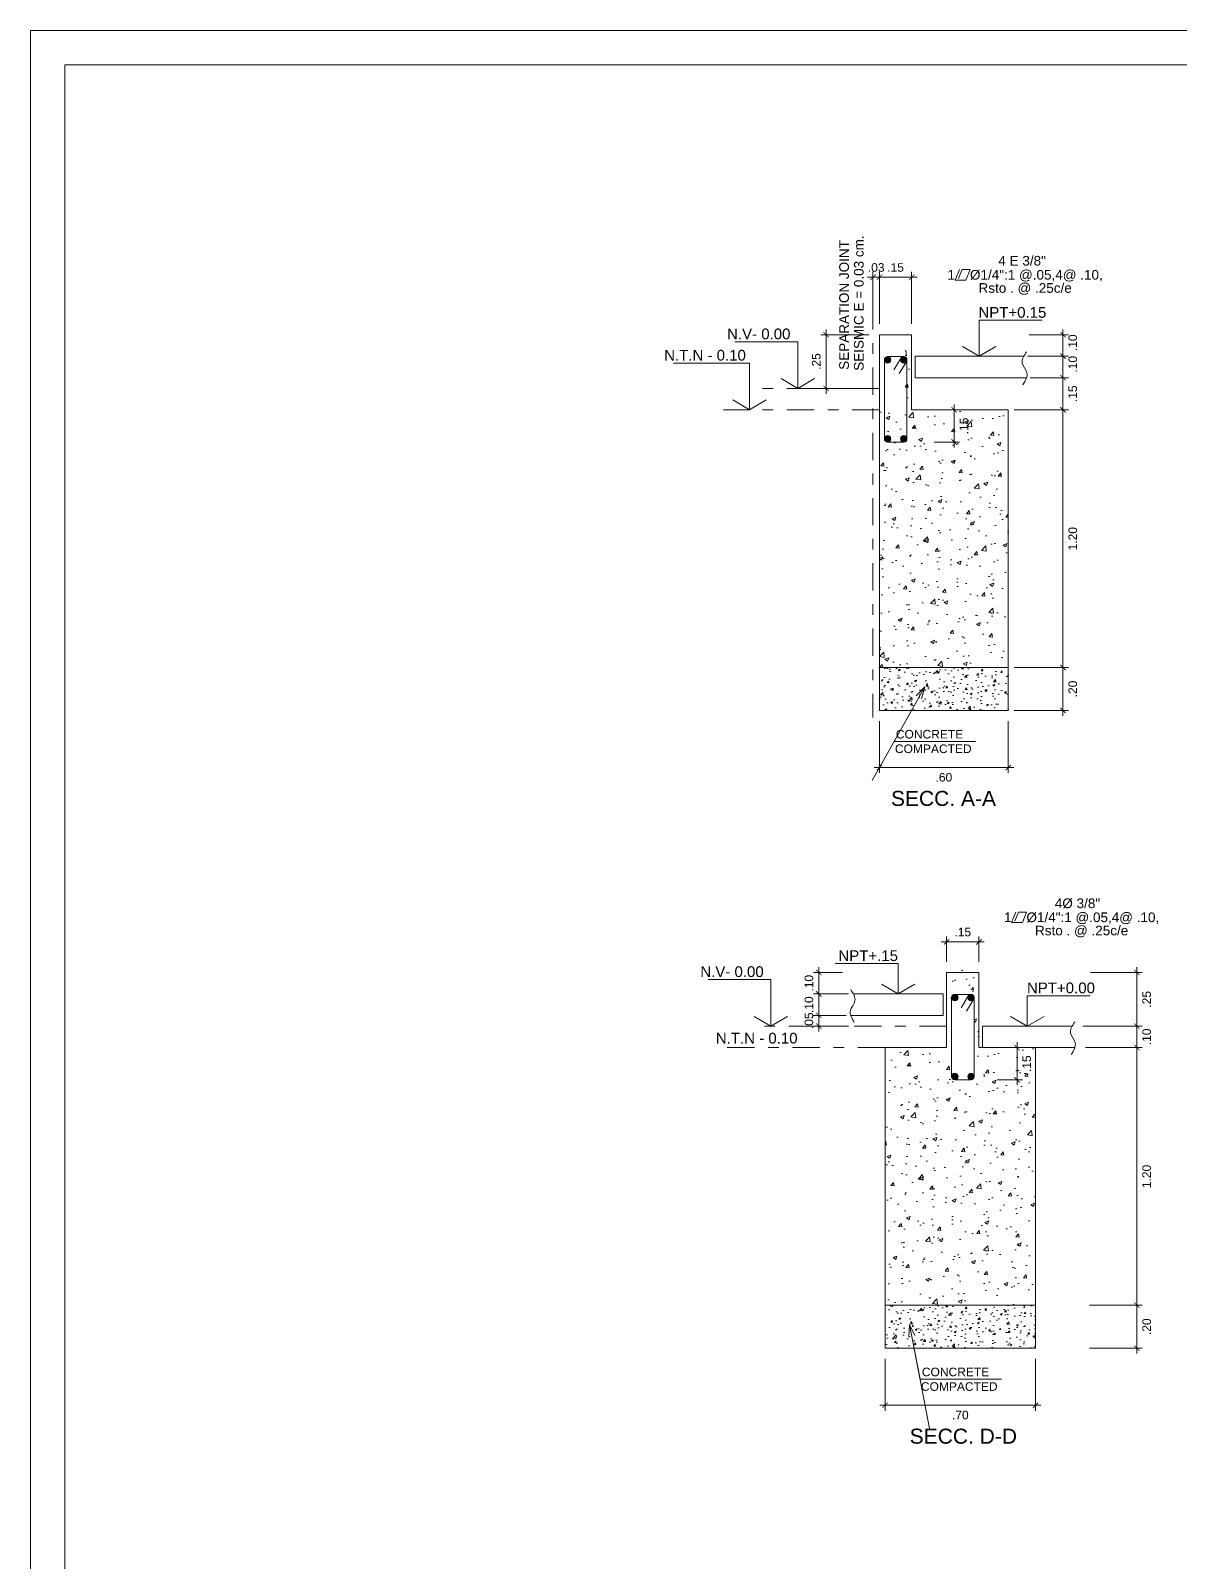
# Model space of a CAD drawing. Header units: millimetres. Extents: x -59 to 123, y 54 to 155.
# Drawn here: x -14.69 to -3.98, y 69.86 to 84.13 of the extents above; entities that cross this region are included whole.
import ezdxf

# ---------------------------------------------------------------- set-up
doc = ezdxf.new("R2010")
doc.units = ezdxf.units.MM
for name, pattern in [('ACAD_ISO02W100', [15, 12, -3]), ('CONTINUA', [0]), ('DASHDOT', [25.4, 12.7, -6.35, 0, -6.35])]:
    doc.linetypes.add(name, pattern=pattern)
doc.layers.get('0').update_dxf_attribs({"lineweight": 9})
doc.layers.get('Defpoints').update_dxf_attribs({"lineweight": 0})
for name, color, linetype, lineweight in [('.pluma1', 7, 'Continuous', 9), ('ACERO', 150, 'CONTINUA', 40), ('COTA', 4, 'Continuous', 9), ('DET-CORTE', 86, 'Continuous', 50), ('pluma2', 4, 'Continuous', 20), ('proyecciones', 162, 'ACAD_ISO02W100', 9), ('textura', 253, 'Continuous', 0)]:
    doc.layers.add(name, color=color, linetype=linetype, lineweight=lineweight)
doc.layers.add('TEXTO', color=2, linetype='Continuous')
doc.styles.add('LUIS', font='arial.ttf')
doc.styles.add('style1', font='arial.ttf', dxfattribs={"height": 0.1})
doc.dimstyles.new('luis', dxfattribs={"dimtxt": 0.08, "dimasz": 0.05, "dimexe": 0.05, "dimexo": 0.1, "dimgap": 0.05, "dimtad": 2, "dimzin": 4, "dimdsep": 46, "dimtxsty": 'LUIS', "dimblk": 'ARCHTICK', "dimcen": 2, "dimdle": 0.05, "dimclrd": 256, "dimclre": 256, "dimclrt": 56, "dimaunit": 1, "dimadec": 0, "dimazin": 0, "dimtfac": 1, "dimtix": 1, "dimtmove": 0, "dimatfit": 3, "dimfxl": 1, "dimlwd": -1, "dimlwe": -1, "dimarcsym": 0})

# ---------------------------------------------------------------- blocks, each defined once
blk = doc.blocks.new('_ArchTick')
at = {"color": 0, "linetype": 'ByBlock', "const_width": 0.15}
blk.add_lwpolyline([(-0.5, -0.5), (0.5, 0.5)], dxfattribs=at)
blk = doc.blocks.new('*D563')
at = {"layer": 'COTA', "transparency": 16777216}
for p, q in [((-6.786, 77.697), (-6.786, 77.215)), ((-5.586, 77.697), (-5.586, 77.215)), ((-6.836, 77.265), (-5.536, 77.265))]:
    blk.add_line(p, q, dxfattribs=at)
at = {"layer": 'Defpoints', "color": 0, "transparency": 16777216}
for p in [(-6.786, 77.797), (-5.586, 77.797), (-5.586, 77.265)]:
    blk.add_point(p, dxfattribs=at)
at = {"layer": 'COTA', "transparency": 16777216, "xscale": 0.05, "yscale": 0.05, "zscale": 0.05, "rotation": 180}
blk.add_blockref('_ArchTick', (-6.786, 77.265), dxfattribs=at)
at = {"layer": 'COTA', "transparency": 16777216, "xscale": 0.05, "yscale": 0.05, "zscale": 0.05}
blk.add_blockref('_ArchTick', (-5.586, 77.265), dxfattribs=at)
at = {"layer": 'COTA', "color": 56, "lineweight": 5, "transparency": 16777216, "insert": (-6.186, 77.174), "char_height": 0.08, "attachment_point": 5, "style": 'LUIS'}
blk.add_mtext('.60', dxfattribs=at)
blk = doc.blocks.new('*D564')
at = {"layer": 'COTA', "transparency": 16777216}
for p, q in [((-6.836, 81.832), (-6.436, 81.832)), ((-6.786, 81.397), (-6.786, 81.882)), ((-6.486, 81.397), (-6.486, 81.882))]:
    blk.add_line(p, q, dxfattribs=at)
at = {"layer": 'Defpoints', "color": 0, "transparency": 16777216}
for p in [(-6.486, 81.832), (-6.786, 81.297), (-6.486, 81.297)]:
    blk.add_point(p, dxfattribs=at)
at = {"layer": 'COTA', "transparency": 16777216, "xscale": 0.05, "yscale": 0.05, "zscale": 0.05, "rotation": 180}
blk.add_blockref('_ArchTick', (-6.786, 81.832), dxfattribs=at)
at = {"layer": 'COTA', "transparency": 16777216, "xscale": 0.05, "yscale": 0.05, "zscale": 0.05}
blk.add_blockref('_ArchTick', (-6.486, 81.832), dxfattribs=at)
at = {"layer": 'COTA', "color": 56, "lineweight": 5, "transparency": 16777216, "insert": (-6.636, 81.923), "char_height": 0.08, "attachment_point": 5, "style": 'LUIS'}
blk.add_mtext('.15', dxfattribs=at)
blk = doc.blocks.new('*D565')
at = {"layer": 'COTA', "transparency": 16777216}
for p, q in [((-6.846, 81.832), (-6.896, 81.832)), ((-6.846, 81.4), (-6.846, 81.882)), ((-6.786, 81.832), (-6.846, 81.832)), ((-6.786, 81.432), (-6.786, 81.882)), ((-6.786, 81.832), (-6.736, 81.832))]:
    blk.add_line(p, q, dxfattribs=at)
at = {"layer": 'Defpoints', "color": 0, "transparency": 16777216}
for p in [(-6.846, 81.832), (-6.846, 81.3), (-6.786, 81.332)]:
    blk.add_point(p, dxfattribs=at)
at = {"layer": 'COTA', "transparency": 16777216, "xscale": 0.05, "yscale": 0.05, "zscale": 0.05}
blk.add_blockref('_ArchTick', (-6.846, 81.832), dxfattribs=at)
at = {"layer": 'COTA', "transparency": 16777216, "xscale": 0.05, "yscale": 0.05, "zscale": 0.05, "rotation": 180}
blk.add_blockref('_ArchTick', (-6.786, 81.832), dxfattribs=at)
at = {"layer": 'COTA', "color": 56, "lineweight": 5, "transparency": 16777216, "insert": (-6.816, 81.923), "char_height": 0.08, "attachment_point": 5, "style": 'LUIS'}
blk.add_mtext('.03', dxfattribs=at)
blk = doc.blocks.new('*D566')
at = {"layer": 'COTA', "transparency": 16777216}
for p, q in [((-5.077, 81.347), (-5.077, 81.047)), ((-5.393, 81.297), (-5.027, 81.297)), ((-5.408, 81.097), (-5.027, 81.097))]:
    blk.add_line(p, q, dxfattribs=at)
at = {"layer": 'Defpoints', "color": 0, "transparency": 16777216}
for p in [(-5.493, 81.297), (-5.508, 81.097), (-5.077, 81.097)]:
    blk.add_point(p, dxfattribs=at)
at = {"layer": 'COTA', "transparency": 16777216, "xscale": 0.05, "yscale": 0.05, "zscale": 0.05}
for p, rotation in [((-5.077, 81.297), 90), ((-5.077, 81.097), 270)]:
    blk.add_blockref('_ArchTick', p, dxfattribs=dict(at, rotation=rotation))
at = {"layer": 'COTA', "color": 56, "lineweight": 5, "transparency": 16777216, "insert": (-4.986, 81.222), "char_height": 0.08, "attachment_point": 5, "rotation": 90, "style": 'LUIS'}
blk.add_mtext('.10', dxfattribs=at)
blk = doc.blocks.new('*D567')
at = {"layer": 'COTA', "transparency": 16777216}
for p, q in [((-5.408, 81.097), (-5.027, 81.097)), ((-5.077, 81.147), (-5.077, 80.847)), ((-5.383, 80.897), (-5.027, 80.897))]:
    blk.add_line(p, q, dxfattribs=at)
at = {"layer": 'Defpoints', "color": 0, "transparency": 16777216}
for p in [(-5.508, 81.097), (-5.483, 80.897), (-5.077, 80.897)]:
    blk.add_point(p, dxfattribs=at)
at = {"layer": 'COTA', "transparency": 16777216, "xscale": 0.05, "yscale": 0.05, "zscale": 0.05}
for p, rotation in [((-5.077, 81.097), 90), ((-5.077, 80.897), 270)]:
    blk.add_blockref('_ArchTick', p, dxfattribs=dict(at, rotation=rotation))
at = {"layer": 'COTA', "color": 56, "lineweight": 5, "transparency": 16777216, "insert": (-4.986, 81.022), "char_height": 0.08, "attachment_point": 5, "rotation": 90, "style": 'LUIS'}
blk.add_mtext('.10', dxfattribs=at)
blk = doc.blocks.new('*D568')
at = {"layer": 'COTA', "transparency": 16777216}
for p, q in [((-5.077, 80.947), (-5.077, 80.547)), ((-5.283, 80.897), (-5.027, 80.897)), ((-5.531, 80.597), (-5.027, 80.597))]:
    blk.add_line(p, q, dxfattribs=at)
at = {"layer": 'Defpoints', "color": 0, "transparency": 16777216}
for p in [(-5.383, 80.897), (-5.631, 80.597), (-5.077, 80.597)]:
    blk.add_point(p, dxfattribs=at)
at = {"layer": 'COTA', "transparency": 16777216, "xscale": 0.05, "yscale": 0.05, "zscale": 0.05}
for p, rotation in [((-5.077, 80.897), 90), ((-5.077, 80.597), 270)]:
    blk.add_blockref('_ArchTick', p, dxfattribs=dict(at, rotation=rotation))
at = {"layer": 'COTA', "color": 56, "lineweight": 5, "transparency": 16777216, "insert": (-4.986, 80.747), "char_height": 0.08, "attachment_point": 5, "rotation": 90, "style": 'LUIS'}
blk.add_mtext('.15', dxfattribs=at)
blk = doc.blocks.new('*D569')
at = {"layer": 'COTA', "transparency": 16777216}
for p, q in [((-5.077, 80.647), (-5.077, 78.147)), ((-5.531, 80.597), (-5.027, 80.597)), ((-5.395, 78.197), (-5.027, 78.197))]:
    blk.add_line(p, q, dxfattribs=at)
at = {"layer": 'Defpoints', "color": 0, "transparency": 16777216}
for p in [(-5.631, 80.597), (-5.495, 78.197), (-5.077, 78.197)]:
    blk.add_point(p, dxfattribs=at)
at = {"layer": 'COTA', "transparency": 16777216, "xscale": 0.05, "yscale": 0.05, "zscale": 0.05}
for p, rotation in [((-5.077, 80.597), 90), ((-5.077, 78.197), 270)]:
    blk.add_blockref('_ArchTick', p, dxfattribs=dict(at, rotation=rotation))
at = {"layer": 'COTA', "color": 56, "lineweight": 5, "transparency": 16777216, "insert": (-4.986, 79.397), "char_height": 0.08, "attachment_point": 5, "rotation": 90, "style": 'LUIS'}
blk.add_mtext('1.20', dxfattribs=at)
blk = doc.blocks.new('*D570')
at = {"layer": 'COTA', "transparency": 16777216}
for p, q in [((-5.531, 78.197), (-5.027, 78.197)), ((-5.077, 78.247), (-5.077, 77.747)), ((-5.531, 77.797), (-5.027, 77.797))]:
    blk.add_line(p, q, dxfattribs=at)
at = {"layer": 'Defpoints', "color": 0, "transparency": 16777216}
for p in [(-5.631, 78.197), (-5.631, 77.797), (-5.077, 77.797)]:
    blk.add_point(p, dxfattribs=at)
at = {"layer": 'COTA', "transparency": 16777216, "xscale": 0.05, "yscale": 0.05, "zscale": 0.05}
for p, rotation in [((-5.077, 78.197), 90), ((-5.077, 77.797), 270)]:
    blk.add_blockref('_ArchTick', p, dxfattribs=dict(at, rotation=rotation))
at = {"layer": 'COTA', "color": 56, "lineweight": 5, "transparency": 16777216, "insert": (-4.986, 77.997), "char_height": 0.08, "attachment_point": 5, "rotation": 90, "style": 'LUIS'}
blk.add_mtext('.20', dxfattribs=at)
blk = doc.blocks.new('*D571')
at = {"layer": 'COTA', "transparency": 16777216}
for p, q in [((-7.283, 81.347), (-7.283, 80.747)), ((-6.886, 81.297), (-7.333, 81.297)), ((-6.886, 80.797), (-7.333, 80.797))]:
    blk.add_line(p, q, dxfattribs=at)
at = {"layer": 'Defpoints', "color": 0, "transparency": 16777216}
for p in [(-6.786, 81.297), (-7.283, 80.797), (-6.786, 80.797)]:
    blk.add_point(p, dxfattribs=at)
at = {"layer": 'COTA', "transparency": 16777216, "xscale": 0.05, "yscale": 0.05, "zscale": 0.05}
for p, rotation in [((-7.283, 81.297), 90), ((-7.283, 80.797), 270)]:
    blk.add_blockref('_ArchTick', p, dxfattribs=dict(at, rotation=rotation))
at = {"layer": 'COTA', "color": 56, "lineweight": 5, "transparency": 16777216, "insert": (-7.374, 81.047), "char_height": 0.08, "attachment_point": 5, "rotation": 90, "style": 'LUIS'}
blk.add_mtext('.25', dxfattribs=at)
blk = doc.blocks.new('*D572')
at = {"layer": 'COTA', "transparency": 16777216}
for p, q in [((-6.09, 80.647), (-6.09, 80.247)), ((-6.186, 80.597), (-6.04, 80.597)), ((-6.276, 80.297), (-6.04, 80.297))]:
    blk.add_line(p, q, dxfattribs=at)
at = {"layer": 'Defpoints', "color": 0, "transparency": 16777216}
for p in [(-6.286, 80.597), (-6.376, 80.297), (-6.09, 80.297)]:
    blk.add_point(p, dxfattribs=at)
at = {"layer": 'COTA', "transparency": 16777216, "xscale": 0.05, "yscale": 0.05, "zscale": 0.05}
for p, rotation in [((-6.09, 80.597), 90), ((-6.09, 80.297), 270)]:
    blk.add_blockref('_ArchTick', p, dxfattribs=dict(at, rotation=rotation))
at = {"layer": 'COTA', "color": 56, "lineweight": 5, "transparency": 16777216, "insert": (-5.999, 80.447), "char_height": 0.08, "attachment_point": 5, "rotation": 90, "style": 'LUIS'}
blk.add_mtext('.15', dxfattribs=at)
blk = doc.blocks.new('*D594')
at = {"layer": 'COTA', "transparency": 16777216}
for p, q in [((-6.733, 71.756), (-6.733, 71.274)), ((-5.333, 71.756), (-5.333, 71.274)), ((-6.783, 71.324), (-5.283, 71.324))]:
    blk.add_line(p, q, dxfattribs=at)
at = {"layer": 'Defpoints', "color": 0, "transparency": 16777216}
for p in [(-6.733, 71.856), (-5.333, 71.856), (-5.333, 71.324)]:
    blk.add_point(p, dxfattribs=at)
at = {"layer": 'COTA', "transparency": 16777216, "xscale": 0.05, "yscale": 0.05, "zscale": 0.05, "rotation": 180}
blk.add_blockref('_ArchTick', (-6.733, 71.324), dxfattribs=at)
at = {"layer": 'COTA', "transparency": 16777216, "xscale": 0.05, "yscale": 0.05, "zscale": 0.05}
blk.add_blockref('_ArchTick', (-5.333, 71.324), dxfattribs=at)
at = {"layer": 'COTA', "color": 56, "lineweight": 5, "transparency": 16777216, "insert": (-6.033, 71.233), "char_height": 0.08, "attachment_point": 5, "style": 'LUIS'}
blk.add_mtext('.70', dxfattribs=at)
blk = doc.blocks.new('*D595')
at = {"layer": 'COTA', "transparency": 16777216}
for p, q in [((-6.21, 75.641), (-5.81, 75.641)), ((-6.16, 75.456), (-6.16, 75.691)), ((-5.86, 75.456), (-5.86, 75.691))]:
    blk.add_line(p, q, dxfattribs=at)
at = {"layer": 'Defpoints', "color": 0, "transparency": 16777216}
for p in [(-5.86, 75.641), (-6.16, 75.356), (-5.86, 75.356)]:
    blk.add_point(p, dxfattribs=at)
at = {"layer": 'COTA', "transparency": 16777216, "xscale": 0.05, "yscale": 0.05, "zscale": 0.05, "rotation": 180}
blk.add_blockref('_ArchTick', (-6.16, 75.641), dxfattribs=at)
at = {"layer": 'COTA', "transparency": 16777216, "xscale": 0.05, "yscale": 0.05, "zscale": 0.05}
blk.add_blockref('_ArchTick', (-5.86, 75.641), dxfattribs=at)
at = {"layer": 'COTA', "color": 56, "lineweight": 5, "transparency": 16777216, "insert": (-6.01, 75.732), "char_height": 0.08, "attachment_point": 5, "style": 'LUIS'}
blk.add_mtext('.15', dxfattribs=at)
blk = doc.blocks.new('*D596')
at = {"layer": 'COTA', "transparency": 16777216}
for p, q in [((-4.792, 74.856), (-4.339, 74.856)), ((-4.389, 74.856), (-4.389, 74.906)), ((-4.389, 74.856), (-4.389, 74.656)), ((-4.867, 74.656), (-4.339, 74.656)), ((-4.389, 74.656), (-4.389, 74.606))]:
    blk.add_line(p, q, dxfattribs=at)
at = {"layer": 'Defpoints', "color": 0, "transparency": 16777216}
for p in [(-4.892, 74.856), (-4.967, 74.656), (-4.389, 74.656)]:
    blk.add_point(p, dxfattribs=at)
at = {"layer": 'COTA', "transparency": 16777216, "xscale": 0.05, "yscale": 0.05, "zscale": 0.05}
for p, rotation in [((-4.389, 74.856), 270), ((-4.389, 74.656), 90)]:
    blk.add_blockref('_ArchTick', p, dxfattribs=dict(at, rotation=rotation))
at = {"layer": 'COTA', "color": 56, "lineweight": 5, "transparency": 16777216, "insert": (-4.298, 74.756), "char_height": 0.08, "attachment_point": 5, "rotation": 90, "style": 'LUIS'}
blk.add_mtext('.10', dxfattribs=at)
blk = doc.blocks.new('*D597')
at = {"layer": 'COTA', "transparency": 16777216}
for p, q in [((-4.829, 74.656), (-4.339, 74.656)), ((-4.389, 74.706), (-4.389, 72.206)), ((-4.729, 72.256), (-4.339, 72.256))]:
    blk.add_line(p, q, dxfattribs=at)
at = {"layer": 'Defpoints', "color": 0, "transparency": 16777216}
for p in [(-4.929, 74.656), (-4.829, 72.256), (-4.389, 72.256)]:
    blk.add_point(p, dxfattribs=at)
at = {"layer": 'COTA', "transparency": 16777216, "xscale": 0.05, "yscale": 0.05, "zscale": 0.05}
for p, rotation in [((-4.389, 74.656), 90), ((-4.389, 72.256), 270)]:
    blk.add_blockref('_ArchTick', p, dxfattribs=dict(at, rotation=rotation))
at = {"layer": 'COTA', "color": 56, "lineweight": 5, "transparency": 16777216, "insert": (-4.298, 73.456), "char_height": 0.08, "attachment_point": 5, "rotation": 90, "style": 'LUIS'}
blk.add_mtext('1.20', dxfattribs=at)
blk = doc.blocks.new('*D598')
at = {"layer": 'COTA', "transparency": 16777216}
for p, q in [((-4.829, 72.256), (-4.339, 72.256)), ((-4.389, 72.306), (-4.389, 71.806)), ((-4.829, 71.856), (-4.339, 71.856))]:
    blk.add_line(p, q, dxfattribs=at)
at = {"layer": 'Defpoints', "color": 0, "transparency": 16777216}
for p in [(-4.929, 72.256), (-4.929, 71.856), (-4.389, 71.856)]:
    blk.add_point(p, dxfattribs=at)
at = {"layer": 'COTA', "transparency": 16777216, "xscale": 0.05, "yscale": 0.05, "zscale": 0.05}
for p, rotation in [((-4.389, 72.256), 90), ((-4.389, 71.856), 270)]:
    blk.add_blockref('_ArchTick', p, dxfattribs=dict(at, rotation=rotation))
at = {"layer": 'COTA', "color": 56, "lineweight": 5, "transparency": 16777216, "insert": (-4.298, 72.056), "char_height": 0.08, "attachment_point": 5, "rotation": 90, "style": 'LUIS'}
blk.add_mtext('.20', dxfattribs=at)
blk = doc.blocks.new('*D599')
at = {"layer": 'COTA', "transparency": 16777216}
for p, q in [((-5.601, 74.656), (-5.455, 74.656)), ((-5.505, 74.706), (-5.505, 74.306)), ((-5.691, 74.356), (-5.455, 74.356))]:
    blk.add_line(p, q, dxfattribs=at)
at = {"layer": 'Defpoints', "color": 0, "transparency": 16777216}
for p in [(-5.701, 74.656), (-5.791, 74.356), (-5.505, 74.356)]:
    blk.add_point(p, dxfattribs=at)
at = {"layer": 'COTA', "transparency": 16777216, "xscale": 0.05, "yscale": 0.05, "zscale": 0.05}
for p, rotation in [((-5.505, 74.656), 90), ((-5.505, 74.356), 270)]:
    blk.add_blockref('_ArchTick', p, dxfattribs=dict(at, rotation=rotation))
at = {"layer": 'COTA', "color": 56, "lineweight": 5, "transparency": 16777216, "insert": (-5.414, 74.506), "char_height": 0.08, "attachment_point": 5, "rotation": 90, "style": 'LUIS'}
blk.add_mtext('.15', dxfattribs=at)
blk = doc.blocks.new('*D600')
at = {"layer": 'COTA', "transparency": 16777216}
for p, q in [((-7.096, 74.956), (-7.401, 74.956)), ((-7.351, 74.956), (-7.351, 75.006)), ((-7.351, 74.956), (-7.351, 74.856)), ((-7.075, 74.856), (-7.401, 74.856)), ((-7.351, 74.856), (-7.351, 74.806))]:
    blk.add_line(p, q, dxfattribs=at)
at = {"layer": 'Defpoints', "color": 0, "transparency": 16777216}
for p in [(-6.996, 74.956), (-7.351, 74.856), (-6.975, 74.856)]:
    blk.add_point(p, dxfattribs=at)
at = {"layer": 'COTA', "transparency": 16777216, "xscale": 0.05, "yscale": 0.05, "zscale": 0.05}
for p, rotation in [((-7.351, 74.956), 270), ((-7.351, 74.856), 90)]:
    blk.add_blockref('_ArchTick', p, dxfattribs=dict(at, rotation=rotation))
at = {"layer": 'COTA', "color": 56, "lineweight": 5, "transparency": 16777216, "insert": (-7.442, 74.906), "char_height": 0.08, "attachment_point": 5, "rotation": 90, "style": 'LUIS'}
blk.add_mtext('.05', dxfattribs=at)
blk = doc.blocks.new('*D601')
at = {"layer": 'COTA', "transparency": 16777216}
for p, q in [((-4.82, 75.356), (-4.339, 75.356)), ((-4.389, 74.806), (-4.389, 75.406)), ((-4.892, 74.856), (-4.339, 74.856))]:
    blk.add_line(p, q, dxfattribs=at)
at = {"layer": 'Defpoints', "color": 0, "transparency": 16777216}
for p in [(-4.92, 75.356), (-4.389, 75.356), (-4.992, 74.856)]:
    blk.add_point(p, dxfattribs=at)
at = {"layer": 'COTA', "transparency": 16777216, "xscale": 0.05, "yscale": 0.05, "zscale": 0.05}
for p, rotation in [((-4.389, 75.356), 90), ((-4.389, 74.856), 270)]:
    blk.add_blockref('_ArchTick', p, dxfattribs=dict(at, rotation=rotation))
at = {"layer": 'COTA', "color": 56, "lineweight": 5, "transparency": 16777216, "insert": (-4.298, 75.106), "char_height": 0.08, "attachment_point": 5, "rotation": 90, "style": 'LUIS'}
blk.add_mtext('.25', dxfattribs=at)
blk = doc.blocks.new('*D602')
at = {"layer": 'COTA', "transparency": 16777216}
for p, q in [((-7.351, 75.156), (-7.351, 75.206)), ((-7.075, 75.156), (-7.401, 75.156)), ((-7.351, 74.956), (-7.351, 75.156)), ((-7.096, 74.956), (-7.401, 74.956)), ((-7.351, 74.956), (-7.351, 74.906))]:
    blk.add_line(p, q, dxfattribs=at)
at = {"layer": 'Defpoints', "color": 0, "transparency": 16777216}
for p in [(-7.351, 75.156), (-6.975, 75.156), (-6.996, 74.956)]:
    blk.add_point(p, dxfattribs=at)
at = {"layer": 'COTA', "transparency": 16777216, "xscale": 0.05, "yscale": 0.05, "zscale": 0.05}
for p, rotation in [((-7.351, 75.156), 270), ((-7.351, 74.956), 90)]:
    blk.add_blockref('_ArchTick', p, dxfattribs=dict(at, rotation=rotation))
at = {"layer": 'COTA', "color": 56, "lineweight": 5, "transparency": 16777216, "insert": (-7.442, 75.056), "char_height": 0.08, "attachment_point": 5, "rotation": 90, "style": 'LUIS'}
blk.add_mtext('.10', dxfattribs=at)
blk = doc.blocks.new('*D603')
at = {"layer": 'COTA', "transparency": 16777216}
for p, q in [((-7.129, 75.356), (-7.401, 75.356)), ((-7.351, 75.356), (-7.351, 75.406)), ((-7.351, 75.356), (-7.351, 75.156)), ((-7.075, 75.156), (-7.401, 75.156)), ((-7.351, 75.156), (-7.351, 75.106))]:
    blk.add_line(p, q, dxfattribs=at)
at = {"layer": 'Defpoints', "color": 0, "transparency": 16777216}
for p in [(-7.029, 75.356), (-7.351, 75.156), (-6.975, 75.156)]:
    blk.add_point(p, dxfattribs=at)
at = {"layer": 'COTA', "transparency": 16777216, "xscale": 0.05, "yscale": 0.05, "zscale": 0.05}
for p, rotation in [((-7.351, 75.356), 270), ((-7.351, 75.156), 90)]:
    blk.add_blockref('_ArchTick', p, dxfattribs=dict(at, rotation=rotation))
at = {"layer": 'COTA', "color": 56, "lineweight": 5, "transparency": 16777216, "insert": (-7.442, 75.256), "char_height": 0.08, "attachment_point": 5, "rotation": 90, "style": 'LUIS'}
blk.add_mtext('.10', dxfattribs=at)

msp = doc.modelspace()

# ---------------------------------------------------------------- hatches: boundary and pattern name
at = {"layer": 'ACERO', "lineweight": 5}
for points in [[(-6.7096, 81.0933, 1), (-6.7096, 81.0333, 1)], [(-6.7096, 81.0933, 1), (-6.7096, 81.0333, 1)], [(-6.7096, 81.0933, 1), (-6.7096, 81.0333, 1)], [(-6.5594, 81.0933, -1), (-6.5594, 81.0333, -1)], [(-6.5594, 81.0933, -1), (-6.5594, 81.0333, -1)], [(-6.5594, 81.0933, -1), (-6.5594, 81.0333, -1)], [(-6.7096, 80.2969, -1), (-6.7096, 80.3569, -1)], [(-6.7096, 80.2969, -1), (-6.7096, 80.3569, -1)], [(-6.7096, 80.2969, -1), (-6.7096, 80.3569, -1)], [(-6.5594, 80.2969, 1), (-6.5594, 80.3569, 1)], [(-6.5594, 80.2969, 1), (-6.5594, 80.3569, 1)], [(-6.5594, 80.2969, 1), (-6.5594, 80.3569, 1)], [(-6.0837, 75.1523, 1), (-6.0837, 75.0923, 1)], [(-6.0837, 75.1523, 1), (-6.0837, 75.0923, 1)], [(-6.0837, 75.1523, 1), (-6.0837, 75.0923, 1)], [(-5.9336, 75.1523, -1), (-5.9336, 75.0923, -1)], [(-5.9336, 75.1523, -1), (-5.9336, 75.0923, -1)], [(-5.9336, 75.1523, -1), (-5.9336, 75.0923, -1)], [(-6.0837, 74.3558, -1), (-6.0837, 74.4158, -1)], [(-6.0837, 74.3558, -1), (-6.0837, 74.4158, -1)], [(-6.0837, 74.3558, -1), (-6.0837, 74.4158, -1)], [(-5.9336, 74.3558, 1), (-5.9336, 74.4158, 1)], [(-5.9336, 74.3558, 1), (-5.9336, 74.4158, 1)], [(-5.9336, 74.3558, 1), (-5.9336, 74.4158, 1)]]:
    msp.add_hatch(color=256, dxfattribs=at).paths.add_polyline_path(points)
at = {"layer": 'textura', "linetype": 'Continuous', "lineweight": 5, "ltscale": 0.6}
h = msp.add_hatch(dxfattribs=at)
h.set_pattern_fill('AR-CONC', color=256, scale=0.002, style=0)
h.set_pattern_definition([(50, (-6.78596, 78.1969), (0.36437, -0.031878), [0.0381, -0.4191]), (355, (-6.78596, 78.1969), (-0.070486, 0.382113), [0.03048, -0.33528]), (100.451, (-6.7556, 78.19424), (0.293885, 0.350233), [0.03238, -0.35618]), (46.184, (-6.78596, 78.2985), (0.54216, -0.084085), [0.05715, -0.62865]), (96.636, (-6.7408, 78.2915), (0.47481, 0.49485), [0.04857, -0.53427]), (351.184, (-6.78596, 78.2985), (0.47481, 0.49485), [0.04572, -0.50292]), (21, (-6.73516, 78.2731), (0.30323, -0.20453), [0.0381, -0.4191]), (326, (-6.73516, 78.2731), (0.123604, 0.368376), [0.03048, -0.33528]), (71.451, (-6.7099, 78.25605), (0.426833, 0.163846), [0.03238, -0.35618]), (37.5, (-6.78596, 78.1969), (0.006177, 0.16911), [0, -0.331216, 0, -0.34036, 0, -0.33655]), (7.5, (-6.78596, 78.1969), (0.133639, 0.200361), [0, -0.194056, 0, -0.323596, 0, -0.12827]), (327.5, (-6.89925, 78.1969), (0.271181, -0.0114575), [0, -0.127, 0, -0.39624, 0, -0.52578]), (317.5, (-6.95005, 78.1969), (0.296258, 0.050853), [0, -0.1651, 0, -0.263144, 0, -0.37338])])
edge = h.paths.add_edge_path(flags=16)
edge.add_line((-6.5458, 81.2969), (-6.756, 81.2969))
edge.add_line((-6.756, 81.2969), (-6.756, 80.6569))
edge.add_arc((-6.726, 80.6569), 0.03, 180, 272.77319)
edge.add_line((-6.7245, 80.6269), (-6.5773, 80.6269))
edge.add_arc((-6.5758, 80.6569), 0.03, 267.22681, 360)
edge.add_line((-6.5458, 80.6569), (-6.5458, 81.2969))
h.paths.add_polyline_path([(-5.586, 78.1969), (-5.586, 80.5969), (-6.486, 80.5969), (-6.486, 81.2969), (-6.786, 81.2969), (-6.786, 78.1969)])
at = {"layer": 'textura', "linetype": 'Continuous', "lineweight": 5, "ltscale": 0.01}
h = msp.add_hatch(dxfattribs=at)
h.set_pattern_fill('AR-CONC', color=256, scale=0.001, style=0)
h.set_pattern_definition([(50, (12.14531, 91.44362), (0.1821847, -0.0159391), [0.01905, -0.20955]), (355, (12.14531, 91.44362), (-0.0352428, 0.1910566), [0.01524, -0.16764]), (100.451, (12.1605, 91.44229), (0.1469425, 0.1751167), [0.01619, -0.17809]), (46.1842, (12.1453, 91.49442), (0.271079, -0.0420423), [0.028575, -0.314325]), (96.6356, (12.1679, 91.49092), (0.2374042, 0.2474256), [0.024285, -0.267135]), (351.184, (12.1453, 91.49442), (0.2374046, 0.247425), [0.02286, -0.25146]), (21, (12.17071, 91.48172), (0.1516149, -0.1022655), [0.01905, -0.20955]), (326, (12.17071, 91.48172), (0.061802, 0.184188), [0.01524, -0.16764]), (71.4514, (12.18335, 91.4732), (0.2134165, 0.0819229), [0.01619, -0.17809]), (37.5, (12.14531, 91.44362), (0.0030886, 0.08455504), [0, -0.165608, 0, -0.17018, 0, -0.168275]), (7.5, (12.14531, 91.44362), (0.06681966, 0.10018057), [0, -0.097028, 0, -0.161798, 0, -0.064135]), (327.5, (12.08867, 91.44362), (0.1355906, -0.00572874), [0, -0.0635, 0, -0.19812, 0, -0.26289]), (317.5, (12.06327, 91.44362), (0.1481292, 0.0254265), [0, -0.08255, 0, -0.131572, 0, -0.18669])])
h.paths.add_polyline_path([(-5.586, 78.1969), (-6.786, 78.1969), (-6.786, 77.7969), (-5.586, 77.7969)])
at = {"layer": 'textura', "linetype": 'Continuous', "lineweight": 5, "ltscale": 0.6}
h = msp.add_hatch(dxfattribs=at)
h.set_pattern_fill('AR-CONC', color=256, scale=0.002, style=0)
h.set_pattern_definition([(50, (-6.83286, 72.25585), (0.36437, -0.031878), [0.0381, -0.4191]), (355, (-6.83286, 72.25585), (-0.070486, 0.382113), [0.03048, -0.33528]), (100.451, (-6.8025, 72.2532), (0.293885, 0.350233), [0.03238, -0.35618]), (46.184, (-6.83286, 72.35745), (0.54216, -0.084085), [0.05715, -0.62865]), (96.636, (-6.7877, 72.35044), (0.47481, 0.49485), [0.04857, -0.53427]), (351.184, (-6.83286, 72.35745), (0.47481, 0.49485), [0.04572, -0.50292]), (21, (-6.78206, 72.33205), (0.30323, -0.20453), [0.0381, -0.4191]), (326, (-6.78206, 72.33205), (0.123604, 0.368376), [0.03048, -0.33528]), (71.451, (-6.7568, 72.315), (0.426833, 0.163846), [0.03238, -0.35618]), (37.5, (-6.83286, 72.25585), (0.006177, 0.16911), [0, -0.331216, 0, -0.34036, 0, -0.33655]), (7.5, (-6.83286, 72.25585), (0.133639, 0.200361), [0, -0.194056, 0, -0.323596, 0, -0.12827]), (327.5, (-6.94614, 72.25585), (0.271181, -0.0114575), [0, -0.127, 0, -0.39624, 0, -0.52578]), (317.5, (-6.99694, 72.25585), (0.296258, 0.050853), [0, -0.1651, 0, -0.263144, 0, -0.37338])])
h.paths.add_polyline_path([(-5.3329, 74.6558), (-5.8601, 74.6558), (-5.8601, 75.4058), (-6.1601, 75.4058), (-6.1601, 74.6558), (-6.7329, 74.6558), (-6.7329, 72.2558), (-5.3329, 72.2558)])
edge = h.paths.add_edge_path(flags=16)
edge.add_line((-5.9351, 74.3558), (-6.0823, 74.3558))
edge.add_arc((-6.0837, 74.3858), 0.03, 180, 272.77319, ccw=False)
edge.add_line((-6.1137, 74.3858), (-6.1137, 75.1723))
edge.add_arc((-6.0837, 75.1723), 0.03, 87.22681, 180, ccw=False)
edge.add_line((-6.0823, 75.2022), (-5.9351, 75.2022))
edge.add_arc((-5.9336, 75.1723), 0.03, 0, 92.77319, ccw=False)
edge.add_line((-5.9036, 75.1723), (-5.9036, 74.3858))
edge.add_arc((-5.9336, 74.3858), 0.03, 267.22681, 360, ccw=False)
h.paths.add_polyline_path([(-5.4749, 74.4155), (-5.4749, 74.5962), (-5.3532, 74.5962), (-5.3532, 74.4155)], flags=16)
at = {"layer": 'textura', "linetype": 'Continuous', "lineweight": 5, "ltscale": 0.01}
h = msp.add_hatch(dxfattribs=at)
h.set_pattern_fill('AR-CONC', color=256, scale=0.001, style=0)
h.set_pattern_definition([(50, (11.99842, 85.50257), (0.1821847, -0.0159391), [0.01905, -0.20955]), (355, (11.99842, 85.50257), (-0.0352428, 0.1910566), [0.01524, -0.16764]), (100.451, (12.0136, 85.50124), (0.1469425, 0.1751167), [0.01619, -0.17809]), (46.1842, (11.99842, 85.55337), (0.271079, -0.0420423), [0.028575, -0.314325]), (96.6356, (12.021, 85.54987), (0.2374042, 0.2474256), [0.024285, -0.267135]), (351.184, (11.99842, 85.55337), (0.2374046, 0.247425), [0.02286, -0.25146]), (21, (12.02382, 85.54067), (0.1516149, -0.1022655), [0.01905, -0.20955]), (326, (12.02382, 85.54067), (0.061802, 0.184188), [0.01524, -0.16764]), (71.4514, (12.03645, 85.53215), (0.2134165, 0.0819229), [0.01619, -0.17809]), (37.5, (11.998416, 85.50257), (0.0030886, 0.08455504), [0, -0.165608, 0, -0.17018, 0, -0.168275]), (7.5, (11.99842, 85.50257), (0.06681966, 0.10018057), [0, -0.097028, 0, -0.161798, 0, -0.064135]), (327.5, (11.941774, 85.50257), (0.1355906, -0.00572874), [0, -0.0635, 0, -0.19812, 0, -0.26289]), (317.5, (11.91637, 85.50257), (0.1481292, 0.0254265), [0, -0.08255, 0, -0.131572, 0, -0.18669])])
h.paths.add_polyline_path([(-5.3329, 71.8558), (-5.3329, 72.2558), (-6.7329, 72.2558), (-6.7329, 71.8558)])

# ---------------------------------------------------------------- linework, layer by layer
at = {"layer": '.pluma1', "lineweight": 5}
for points in [[(-5.2723, 81.4312), (-5.8577, 81.4312), (-5.8577, 81.0969)], [(-8.1322, 81.2312), (-7.5467, 81.2312), (-7.5467, 80.7969)], [(-5.8577, 81.0969), (-6.0131, 81.1884)], [(-5.8577, 81.0969), (-5.7023, 81.1884)], [(-7.9969, 80.5982), (-7.9969, 81.0323), (-8.7042, 81.0323)], [(-7.5467, 80.7969), (-7.7021, 80.8884)], [(-7.5467, 80.7969), (-7.3913, 80.8884)], [(-7.9969, 80.5982), (-8.1523, 80.6897)], [(-7.9969, 80.5982), (-7.8415, 80.6897)], [(-7.1966, 75.4388), (-6.6111, 75.4388), (-6.6111, 75.1558)], [(-8.3813, 75.2902), (-7.7958, 75.2902), (-7.7958, 74.8558)], [(-6.6111, 75.1558), (-6.7665, 75.2473)], [(-6.6111, 75.1558), (-6.4557, 75.2473)], [(-4.8237, 75.1388), (-5.4091, 75.1388), (-5.4091, 74.8558)], [(-7.7958, 74.8558), (-7.9512, 74.9473)], [(-7.7958, 74.8558), (-7.6404, 74.9473)], [(-5.4091, 74.8558), (-5.5645, 74.9473)], [(-5.4091, 74.8558), (-5.2537, 74.9473)]]:
    msp.add_lwpolyline(points, dxfattribs=at)
at = {"layer": 'ACERO', "lineweight": 5}
for p, q in [((-6.5822, 81.0822), (-6.6522, 80.9686)), ((-6.5319, 81.0513), (-6.6024, 80.937)), ((-5.9563, 75.1412), (-6.0264, 75.0275)), ((-5.9061, 75.1102), (-5.9766, 74.9959))]:
    msp.add_line(p, q, dxfattribs=at)
for points in [[(-6.7396, 80.3269), (-6.7396, 81.0633)], [(-6.711, 81.0933), (-6.558, 81.0933)], [(-6.5294, 81.0633), (-6.5294, 80.3269)], [(-6.558, 80.2969), (-6.711, 80.2969)], [(-6.1137, 74.3858), (-6.1137, 75.1223)], [(-6.0852, 75.1522), (-5.9322, 75.1522)], [(-5.9036, 75.1223), (-5.9036, 74.3858)], [(-5.9322, 74.3558), (-6.0852, 74.3558)]]:
    msp.add_lwpolyline(points, dxfattribs=at)
for centre in [(-6.7096, 81.0633), (-6.7096, 81.0633), (-6.7096, 81.0633), (-6.5594, 81.0633), (-6.5594, 81.0633), (-6.5594, 81.0633), (-6.7096, 80.3269), (-6.7096, 80.3269), (-6.7096, 80.3269), (-6.5594, 80.3269), (-6.5594, 80.3269), (-6.5594, 80.3269), (-6.0837, 75.1223), (-6.0837, 75.1223), (-6.0837, 75.1223), (-5.9336, 75.1223), (-5.9336, 75.1223), (-5.9336, 75.1223), (-6.0837, 74.3858), (-6.0837, 74.3858), (-6.0837, 74.3858), (-5.9336, 74.3858), (-5.9336, 74.3858), (-5.9336, 74.3858)]:
    msp.add_circle(centre, 0.03, dxfattribs=at)
at = {"layer": 'Defpoints', "lineweight": 5, "ltscale": 0.5}
msp.add_lwpolyline([(-14.6883, 54.3471), (29.5617, 54.3471), (29.5617, 84.1298), (-14.6883, 84.1298)], close=True, dxfattribs=at)
at = {"layer": 'DET-CORTE', "lineweight": 5, "ltscale": 0.5}
msp.add_lwpolyline([(-14.3704, 54.6651), (29.2437, 54.6651), (29.2437, 83.8118), (-14.3704, 83.8118)], close=True, dxfattribs=at)
at = {"layer": 'pluma2', "linetype": 'Continuous', "lineweight": 5, "ltscale": 0.01}
for p, q in [((-6.786, 78.1969), (-6.786, 81.2969)), ((-6.786, 81.2969), (-6.486, 81.2969)), ((-6.486, 81.2969), (-6.486, 80.5969)), ((-6.486, 80.5969), (-5.586, 80.5969)), ((-5.586, 80.5969), (-5.586, 78.1969)), ((-5.586, 78.1969), (-6.786, 78.1969)), ((-6.1601, 75.3558), (-5.8601, 75.3558)), ((-6.1601, 75.3558), (-6.1601, 74.6558)), ((-5.8601, 75.3558), (-5.8601, 74.6558)), ((-6.7329, 72.2558), (-6.7329, 74.6558)), ((-6.7329, 74.6558), (-6.1601, 74.6558)), ((-5.8601, 74.6558), (-5.3329, 74.6558)), ((-5.3329, 74.6558), (-5.3329, 72.2558)), ((-5.3329, 72.2558), (-6.7329, 72.2558))]:
    msp.add_line(p, q, dxfattribs=at)
for points in [[(-5.4413, 81.0969), (-6.4524, 81.0969), (-6.4524, 80.8969), (-5.4164, 80.8969)], [(-7.1778, 80.7969), (-7.5467, 80.7969)], [(-7.0286, 75.1558), (-6.1937, 75.1558), (-6.1937, 74.9558), (-7.0534, 74.9558)], [(-7.2247, 74.8558), (-7.5936, 74.8558)], [(-4.9917, 74.8558), (-5.8266, 74.8558), (-5.8266, 74.6558), (-4.9668, 74.6558)]]:
    msp.add_lwpolyline(points, dxfattribs=at)
for points in [[(-5.586, 78.1969), (-6.786, 78.1969), (-6.786, 77.7969), (-5.586, 77.7969)], [(-5.3329, 72.2558), (-6.7329, 72.2558), (-6.7329, 71.8558), (-5.3329, 71.8558)]]:
    msp.add_lwpolyline(points, close=True, dxfattribs=at)
at = {"layer": 'proyecciones', "linetype": 'DASHDOT', "lineweight": 5, "ltscale": 0.02}
for p, q in [((-6.846, 81.5998), (-6.846, 77.7298)), ((-6.786, 80.7969), (-7.8824, 80.7969)), ((-6.1601, 74.8558), (-7.9293, 74.8558))]:
    msp.add_line(p, q, dxfattribs=at)
for points in [[(-6.786, 80.5969), (-8.2387, 80.5969)], [(-6.7329, 74.6558), (-8.2856, 74.6558)]]:
    msp.add_lwpolyline(points, dxfattribs=at)
at = {"layer": 'TEXTO', "lineweight": 5, "ltscale": 0.18}
for p, q in [((-6.0415, 81.9039), (-6.0806, 81.8068)), ((-6.0161, 81.9039), (-6.0497, 81.8205)), ((-5.9422, 81.9039), (-6.0161, 81.9039)), ((-5.9422, 81.9039), (-5.9813, 81.8068)), ((-6.0806, 81.8068), (-5.9813, 81.8068)), ((-5.5157, 75.9184), (-5.5548, 75.8213)), ((-5.4903, 75.9184), (-5.5239, 75.835)), ((-5.4163, 75.9184), (-5.4903, 75.9184)), ((-5.4163, 75.9184), (-5.4554, 75.8213)), ((-5.5548, 75.8213), (-5.4554, 75.8213))]:
    msp.add_line(p, q, dxfattribs=at)
at = {"layer": 'textura', "linetype": 'CONTINUA', "lineweight": 5}
for points in [[(-5.4162, 81.1374), (-5.4561, 81.0323), (-5.413, 80.9431), (-5.4497, 80.8316)], [(-7.0536, 75.1963), (-7.0138, 75.0912), (-7.0568, 75.0021), (-7.0201, 74.8906)], [(-4.9666, 74.8963), (-5.0065, 74.7912), (-4.9635, 74.7021), (-5.0001, 74.5906)]]:
    msp.add_spline(points, degree=3, dxfattribs=at)

# ---------------------------------------------------------------- texts
at = {"layer": 'COTA', "lineweight": 5, "char_height": 0.09, "attachment_point": 5, "rotation": 90, "style": 'style1'}
for s, insert in [('\\A1; SEISMIC E = 0.03 cm.', (-6.9776, 81.5744)), ('\\A1;SEPARATION JOINT ', (-7.1146, 81.5744))]:
    msp.add_mtext(s, dxfattribs=dict(at, insert=insert))
at = {"layer": 'TEXTO', "lineweight": 5, "ltscale": 0.2, "style": 'LUIS'}
for s, p in [('1    %%C1/4":1 @.05,4@ .10,', (-6.1527, 81.8104)), ('4 E 3/8"', (-5.6789, 81.941)), ('Rsto . @ .25c/e', (-5.8632, 81.6875)), ('1    %%C1/4":1 @.05,4@ .10,', (-5.6269, 75.8249)), ('4Ø 3/8"', (-5.153, 75.9555)), ('Rsto . @ .25c/e', (-5.3374, 75.702))]:
    msp.add_text(s, height=0.09, rotation=0, dxfattribs=at).set_placement(p)
at = {"layer": 'TEXTO', "lineweight": 5, "style": 'LUIS'}
for s, height, p in [('NPT+0.15', 0.1, (-5.8643, 81.455)), ('N.V- 0.00', 0.1, (-8.2044, 81.2547)), ('N.T.N - 0.10', 0.1, (-8.7901, 81.056)), ('COMPACTED', 0.08, (-6.6416, 77.3999)), ('CONCRETE', 0.08, (-6.6329, 77.5357)), ('NPT+.15', 0.1, (-7.1681, 75.4625)), ('N.V- 0.00', 0.1, (-8.4535, 75.3137)), ('NPT+0.00', 0.1, (-5.4124, 75.1625)), ('N.T.N - 0.10', 0.1, (-8.3088, 74.6942)), ('CONCRETE', 0.08, (-6.391, 71.5947)), ('COMPACTED', 0.08, (-6.3997, 71.4588))]:
    msp.add_text(s, height=height, dxfattribs=at).set_placement(p)
at = {"layer": 'TEXTO', "lineweight": 5, "ltscale": 0.18, "style": 'LUIS'}
for s, p in [('SECC. A-A', (-6.6787, 76.9075)), ('SECC. D-D', (-6.5045, 70.9664))]:
    msp.add_text(s, height=0.14, rotation=0, dxfattribs=at).set_placement(p)

# ---------------------------------------------------------------- dimensions: what is measured, and where the dimension line sits
at = {"layer": 'COTA', "lineweight": 5}
for base, p1, p2, picture, middle in [((-6.846, 81.8322), (-6.786, 81.3322), (-6.846, 81.2998), '*D565', (-6.816, 81.9231)), ((-6.486, 81.8322), (-6.786, 81.2969), (-6.486, 81.2969), '*D564', (-6.636, 81.9231)), ((-5.586, 77.2646), (-6.786, 77.7969), (-5.586, 77.7969), '*D563', (-6.186, 77.1737)), ((-5.8601, 75.6412), (-6.1601, 75.3558), (-5.8601, 75.3558), '*D595', (-6.0101, 75.732)), ((-5.3329, 71.3235), (-6.7329, 71.8558), (-5.3329, 71.8558), '*D594', (-6.0329, 71.2327))]:
    dim = msp.add_linear_dim(base=base, p1=p1, p2=p2, dimstyle='luis', override={"dimlfac": 0.5}, dxfattribs=at)
    dim.commit()
    dim.dimension.update_dxf_attribs({"geometry": picture, "text_midpoint": middle})
for base, p1, p2, angle, picture, middle in [((-7.2827, 80.7969), (-6.786, 81.2969), (-6.786, 80.7969), 90, '*D571', (-7.3736, 81.0469)), ((-5.0766, 80.5969), (-5.383, 80.8969), (-5.6311, 80.5969), 90, '*D568', (-4.9858, 80.7469)), ((-6.0898, 80.2969), (-6.286, 80.5969), (-6.3758, 80.2969), 90, '*D572', (-5.999, 80.4469)), ((-5.0766, 78.1969), (-5.6311, 80.5969), (-5.4948, 78.1969), 90, '*D569', (-4.9858, 79.3969)), ((-5.0766, 77.7969), (-5.6311, 78.1969), (-5.6311, 77.7969), 90, '*D570', (-4.9858, 77.9969)), ((-7.3512, 75.1558), (-7.0291, 75.3558), (-6.9755, 75.1558), 90, '*D603', (-7.442, 75.2558)), ((-4.3886, 75.3558), (-4.9917, 74.8558), (-4.9196, 75.3558), 270, '*D601', (-4.2978, 75.1058)), ((-7.3512, 75.1558), (-6.9959, 74.9558), (-6.9755, 75.1558), 270, '*D602', (-7.442, 75.0558)), ((-7.3512, 74.8558), (-6.9959, 74.9558), (-6.9755, 74.8558), 90, '*D600', (-7.442, 74.9058)), ((-4.3886, 74.6558), (-4.8917, 74.8558), (-4.9668, 74.6558), 90, '*D596', (-4.2978, 74.7558)), ((-5.5049, 74.3558), (-5.701, 74.6558), (-5.7909, 74.3558), 90, '*D599', (-5.414, 74.5058)), ((-4.3886, 72.2558), (-4.9295, 74.6558), (-4.8295, 72.2558), 90, '*D597', (-4.2978, 73.4558)), ((-4.3886, 71.8558), (-4.9295, 72.2558), (-4.9295, 71.8558), 90, '*D598', (-4.2978, 72.0558))]:
    dim = msp.add_linear_dim(base=base, p1=p1, p2=p2, angle=angle, dimstyle='luis', override={"dimlfac": 0.5}, dxfattribs=at)
    dim.commit()
    dim.dimension.update_dxf_attribs({"geometry": picture, "text_midpoint": middle})
for base, p1, p2, picture, middle in [((-5.0766, 81.0969), (-5.4927, 81.2969), (-5.5079, 81.0969), '*D566', (-5.0766, 81.2219)), ((-5.0766, 80.8969), (-5.5079, 81.0969), (-5.483, 80.8969), '*D567', (-5.0766, 81.0219))]:
    dim = msp.add_linear_dim(base=base, p1=p1, p2=p2, angle=90, dimstyle='luis', override={"dimlfac": 0.5}, dxfattribs=at)
    dim.commit()
    dim.dimension.update_dxf_attribs({"geometry": picture, "text_midpoint": middle, "dimtype": 160})

# ---------------------------------------------------------------- leaders
at = {"layer": 'textura', "lineweight": 5}
for points in [[(-6.3639, 78.0165), (-6.6494, 77.5085), (-5.8929, 77.5085)], [(-6.5056, 72.0755), (-6.4075, 71.5674), (-5.651, 71.5674)]]:
    msp.add_leader(points, dimstyle='luis', override={"dimasz": 0.11, "dimclrd": 256, "dimldrblk": 'OPEN30'}, dxfattribs=at)

doc.saveas('drawing.dxf')
